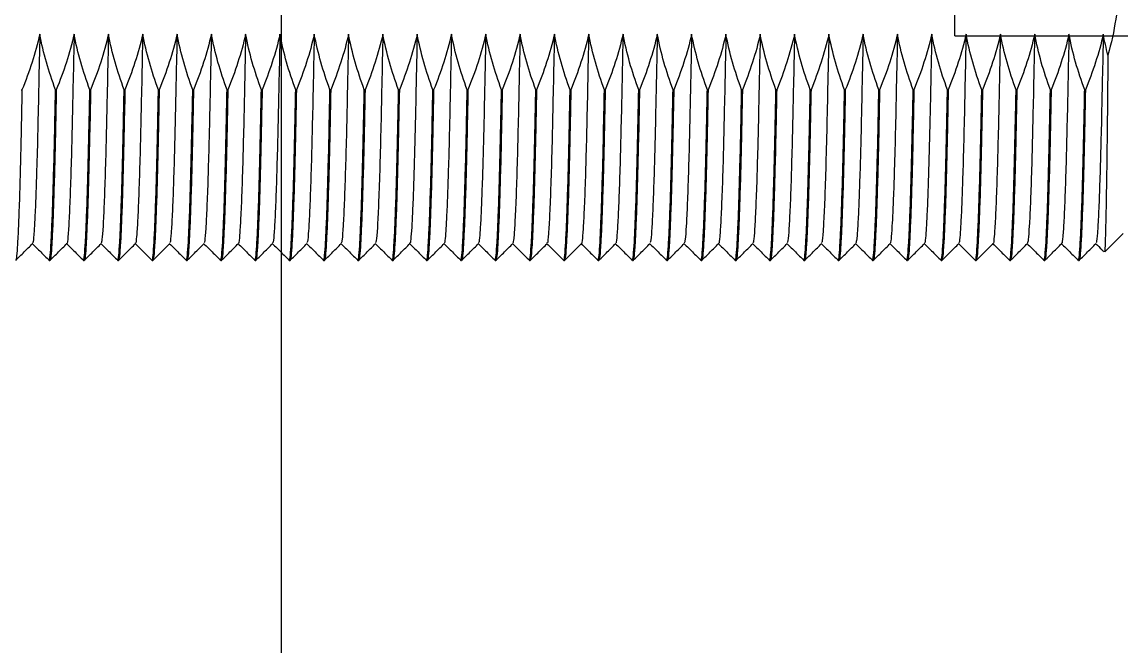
# Model space of a CAD drawing. Extents: x 500 to 100500, y -14500 to 21140.
# Drawn here: x 12387.15 to 12436.11, y -6834.71 to -6806.92 of the extents above; entities that cross this region are included whole.
import ezdxf

# ---------------------------------------------------------------- set-up
doc = ezdxf.new("R2010")
doc.units = 0
doc.linetypes.add('CENTER2', pattern=[28.575, 19.05, -3.175, 3.175, -3.175])
doc.layers.get('0').update_dxf_attribs({"linetype": 'CONTINUOUS'})
doc.layers.add('D', color=7, linetype='CONTINUOUS')
doc.layers.add('M06SMMF-001B', color=7, linetype='CONTINUOUS')

# ---------------------------------------------------------------- blocks, each defined once
blk = doc.blocks.new('Kr2-adsfa2-l065-A$C040E6A72')
for p, q in [((58.543, 7.604), (58.577, 7.604)), ((60.071, 7.604), (60.105, 7.604)), ((61.6, 7.604), (61.634, 7.604)), ((63.128, 7.604), (63.162, 7.604)), ((64.656, 7.604), (64.69, 7.604)), ((66.185, 7.604), (66.218, 7.604)), ((67.713, 7.604), (67.747, 7.604)), ((69.241, 7.604), (69.275, 7.604)), ((70.77, 7.604), (70.803, 7.604)), ((72.298, 7.604), (72.332, 7.604)), ((73.826, 7.604), (73.86, 7.604)), ((75.354, 7.604), (75.388, 7.604)), ((76.883, 7.604), (76.917, 7.604)), ((78.411, 7.604), (78.445, 7.604)), ((79.939, 7.604), (79.973, 7.604)), ((81.468, 7.604), (81.501, 7.604)), ((82.996, 7.604), (83.03, 7.604)), ((84.524, 7.604), (84.558, 7.604)), ((86.053, 7.604), (86.086, 7.604)), ((87.581, 7.604), (87.615, 7.604)), ((89.109, 7.604), (89.143, 7.604)), ((90.637, 7.604), (90.671, 7.604)), ((92.166, 7.604), (92.2, 7.604)), ((93.694, 7.604), (93.728, 7.604)), ((95.222, 7.604), (95.256, 7.604)), ((96.751, 7.604), (96.784, 7.604)), ((98.279, 7.604), (98.313, 7.604)), ((99.807, 7.604), (99.841, 7.604)), ((101.336, 7.604), (101.369, 7.604)), ((102.864, 7.604), (102.898, 7.604)), ((104.392, 7.604), (104.426, 7.604)), ((105.92, 7.604), (105.954, 7.604)), ((106.822, 0.389), (107.636, 1.203)), ((59.789, 0.003), (59.823, 0.003)), ((61.317, 0.003), (61.351, 0.003)), ((62.846, 0.003), (62.88, 0.003)), ((64.374, 0.003), (64.408, 0.003)), ((65.902, 0.003), (65.936, 0.003)), ((67.431, 0.003), (67.465, 0.003)), ((68.959, 0.003), (68.993, 0.003)), ((70.487, 0.003), (70.521, 0.003)), ((72.015, 0.003), (72.05, 0.003)), ((73.544, 0.003), (73.578, 0.003)), ((75.072, 0.003), (75.106, 0.003)), ((76.6, 0.003), (76.634, 0.003)), ((78.129, 0.003), (78.163, 0.003)), ((79.657, 0.003), (79.691, 0.003)), ((81.185, 0.003), (81.219, 0.003)), ((82.714, 0.003), (82.748, 0.003)), ((84.242, 0.003), (84.276, 0.003)), ((85.77, 0.003), (85.804, 0.003)), ((87.298, 0.003), (87.333, 0.003)), ((88.827, 0.003), (88.861, 0.003)), ((90.355, 0.003), (90.389, 0.003)), ((91.884, 0.003), (91.917, 0.003)), ((93.412, 0.003), (93.446, 0.003)), ((94.94, 0.003), (94.974, 0.003)), ((96.468, 0.003), (96.502, 0.003)), ((97.997, 0.003), (98.031, 0.003)), ((99.525, 0.003), (99.559, 0.003)), ((101.053, 0.003), (101.087, 0.003)), ((102.582, 0.003), (102.616, 0.003)), ((104.11, 0.003), (104.144, 0.003)), ((105.638, 0.003), (105.672, 0.003))]:
    blk.add_line(p, q)
for points, knots in [([(107.026, 15.603), (107.164, 15.073), (107.27, 14.539), (107.409, 13.461), (107.442, 12.916), (107.423, 11.274), (107.252, 10.202), (106.957, 9.148)], [0, 0, 0, 0, 0.25, 0.25, 0.5, 0.5, 1, 1, 1, 1]), ([(59.371, 10.078), (59.355, 9.315), (59.322, 7.811), (59.279, 5.76), (59.233, 4.065), (59.188, 2.734), (59.145, 1.755), (59.103, 1.105), (59.07, 0.78), (59.052, 0.787), (59.046, 0.789)], [0, 0, 0, 0, 0.149987, 0.295261, 0.444432, 0.569702, 0.695746, 0.820775, 0.94308, 1, 1, 1, 1]), ([(60.9, 10.078), (60.884, 9.377), (60.854, 7.997), (60.814, 6.098), (60.771, 4.394), (60.724, 2.942), (60.675, 1.774), (60.626, 1.04), (60.593, 0.715), (60.576, 0.77), (60.574, 0.776)], [0, 0, 0, 0, 0.137622, 0.270838, 0.406482, 0.545858, 0.686621, 0.836513, 0.982212, 1, 1, 1, 1]), ([(62.428, 10.078), (62.418, 9.6), (62.397, 8.654), (62.364, 7.103), (62.328, 5.457), (62.283, 3.828), (62.235, 2.472), (62.186, 1.481), (62.142, 0.878), (62.115, 0.804), (62.103, 0.771)], [0, 0, 0, 0, 0.093549, 0.185162, 0.319083, 0.457251, 0.598361, 0.739937, 0.879452, 1, 1, 1, 1]), ([(63.956, 10.078), (63.94, 9.334), (63.909, 7.908), (63.868, 5.971), (63.824, 4.272), (63.777, 2.832), (63.729, 1.716), (63.681, 1.031), (63.65, 0.729), (63.633, 0.773), (63.631, 0.78)], [0, 0, 0, 0, 0.146062, 0.280091, 0.417043, 0.557608, 0.699369, 0.839785, 0.976455, 1, 1, 1, 1]), ([(65.485, 10.078), (65.47, 9.404), (65.441, 8.078), (65.402, 6.245), (65.362, 4.59), (65.317, 3.158), (65.27, 1.987), (65.223, 1.186), (65.186, 0.782), (65.166, 0.795), (65.159, 0.799)], [0, 0, 0, 0, 0.13221, 0.260233, 0.390003, 0.523455, 0.658546, 0.79958, 0.937532, 1, 1, 1, 1]), ([(67.013, 10.078), (67, 9.492), (66.975, 8.336), (66.941, 6.724), (66.904, 5.133), (66.861, 3.626), (66.813, 2.313), (66.765, 1.378), (66.722, 0.845), (66.698, 0.804), (66.688, 0.787)], [0, 0, 0, 0, 0.114821, 0.226496, 0.337612, 0.476323, 0.617653, 0.759102, 0.898157, 1, 1, 1, 1]), ([(68.541, 10.078), (68.538, 9.941), (68.52, 9.096), (68.488, 7.606), (68.448, 5.727), (68.403, 4.06), (68.355, 2.661), (68.307, 1.594), (68.26, 0.972), (68.231, 0.707), (68.216, 0.757), (68.216, 0.759)], [0, 0, 0, 0, 0.026771, 0.164562, 0.298448, 0.436017, 0.576886, 0.718608, 0.858645, 0.994634, 1, 1, 1, 1]), ([(70.07, 10.078), (70.055, 9.389), (70.025, 8.032), (69.986, 6.162), (69.943, 4.479), (69.897, 3.022), (69.849, 1.862), (69.802, 1.108), (69.767, 0.756), (69.749, 0.787), (69.744, 0.794)], [0, 0, 0, 0, 0.13526, 0.266203, 0.399281, 0.536073, 0.677802, 0.81857, 0.95594, 1, 1, 1, 1]), ([(71.598, 10.078), (71.585, 9.505), (71.561, 8.375), (71.524, 6.67), (71.486, 4.991), (71.44, 3.43), (71.391, 2.162), (71.343, 1.283), (71.303, 0.814), (71.281, 0.802), (71.273, 0.797)], [0, 0, 0, 0, 0.112235, 0.221491, 0.356202, 0.495421, 0.63693, 0.778212, 0.916772, 1, 1, 1, 1]), ([(73.126, 10.078), (73.116, 9.606), (73.096, 8.671), (73.062, 7.129), (73.027, 5.486), (72.981, 3.853), (72.934, 2.492), (72.885, 1.495), (72.84, 0.882), (72.813, 0.804), (72.801, 0.768)], [0, 0, 0, 0, 0.092413, 0.182946, 0.316845, 0.454944, 0.596024, 0.737612, 0.877179, 1, 1, 1, 1]), ([(74.654, 10.078), (74.638, 9.309), (74.605, 7.793), (74.561, 5.727), (74.512, 3.914), (74.46, 2.437), (74.408, 1.403), (74.364, 0.837), (74.339, 0.81), (74.329, 0.799)], [0, 0, 0, 0, 0.151215, 0.2977, 0.448216, 0.602419, 0.753399, 0.901771, 1, 1, 1, 1]), ([(76.183, 10.078), (76.171, 9.545), (76.146, 8.397), (76.111, 6.745), (76.074, 5.15), (76.034, 3.729), (75.991, 2.532), (75.948, 1.607), (75.907, 1.021), (75.877, 0.752), (75.861, 0.777), (75.857, 0.783)], [0, 0, 0, 0, 0.104418, 0.224733, 0.344333, 0.46766, 0.593179, 0.719141, 0.843761, 0.965363, 1, 1, 1, 1]), ([(77.711, 10.078), (77.698, 9.496), (77.673, 8.347), (77.639, 6.745), (77.605, 5.227), (77.565, 3.828), (77.523, 2.612), (77.48, 1.665), (77.438, 1.053), (77.407, 0.763), (77.39, 0.782), (77.386, 0.787)], [0, 0, 0, 0, 0.114059, 0.225022, 0.335337, 0.458431, 0.583841, 0.709828, 0.834602, 0.956476, 1, 1, 1, 1]), ([(79.239, 10.078), (79.23, 9.637), (79.207, 8.578), (79.173, 6.995), (79.137, 5.376), (79.097, 3.928), (79.054, 2.693), (79.011, 1.725), (78.969, 1.087), (78.937, 0.774), (78.919, 0.786), (78.914, 0.789)], [0, 0, 0, 0, 0.086271, 0.207191, 0.326347, 0.449203, 0.574497, 0.700501, 0.825422, 0.947563, 1, 1, 1, 1]), ([(80.768, 10.078), (80.752, 9.354), (80.721, 7.927), (80.68, 5.97), (80.634, 4.228), (80.585, 2.738), (80.534, 1.614), (80.485, 0.904), (80.456, 0.81), (80.442, 0.766)], [0, 0, 0, 0, 0.14225, 0.279946, 0.42064, 0.565079, 0.716203, 0.865459, 1, 1, 1, 1]), ([(82.296, 10.078), (82.288, 9.73), (82.265, 8.638), (82.227, 6.897), (82.184, 4.973), (82.134, 3.319), (82.083, 2.003), (82.032, 1.151), (81.995, 0.754), (81.975, 0.791), (81.971, 0.799)], [0, 0, 0, 0, 0.068079, 0.213387, 0.357019, 0.505665, 0.656713, 0.807099, 0.953841, 1, 1, 1, 1]), ([(83.824, 10.078), (83.807, 9.304), (83.774, 7.78), (83.732, 5.767), (83.686, 4.047), (83.638, 2.651), (83.59, 1.587), (83.543, 0.968), (83.514, 0.706), (83.499, 0.756), (83.499, 0.758)], [0, 0, 0, 0, 0.152106, 0.299473, 0.437096, 0.578, 0.719736, 0.859767, 0.995731, 1, 1, 1, 1]), ([(85.353, 10.078), (85.337, 9.383), (85.308, 8.013), (85.268, 6.126), (85.225, 4.432), (85.179, 2.983), (85.131, 1.842), (85.084, 1.102), (85.05, 0.755), (85.031, 0.786), (85.027, 0.793)], [0, 0, 0, 0, 0.13655, 0.268733, 0.403213, 0.541418, 0.681063, 0.819719, 0.957052, 1, 1, 1, 1]), ([(86.881, 10.078), (86.867, 9.437), (86.839, 8.175), (86.802, 6.424), (86.764, 4.831), (86.721, 3.379), (86.674, 2.153), (86.626, 1.278), (86.586, 0.812), (86.564, 0.801), (86.556, 0.797)], [0, 0, 0, 0, 0.1256964, 0.2475408, 0.3702745, 0.4965897, 0.6381053, 0.7793724, 0.9178985, 1, 1, 1, 1]), ([(88.409, 10.078), (88.399, 9.603), (88.379, 8.662), (88.345, 7.116), (88.309, 5.472), (88.264, 3.841), (88.216, 2.482), (88.168, 1.488), (88.123, 0.88), (88.096, 0.804), (88.084, 0.769)], [0, 0, 0, 0, 0.092981, 0.184054, 0.317964, 0.456097, 0.597193, 0.738775, 0.878316, 1, 1, 1, 1]), ([(89.938, 10.078), (89.922, 9.366), (89.891, 7.964), (89.851, 6.036), (89.807, 4.314), (89.759, 2.854), (89.71, 1.726), (89.663, 1.035), (89.631, 0.731), (89.615, 0.774), (89.612, 0.781)], [0, 0, 0, 0, 0.139854, 0.275226, 0.413303, 0.555122, 0.698204, 0.838641, 0.97535, 1, 1, 1, 1]), ([(91.466, 10.078), (91.452, 9.428), (91.424, 8.146), (91.386, 6.372), (91.346, 4.712), (91.301, 3.227), (91.252, 2.008), (91.205, 1.191), (91.167, 0.784), (91.147, 0.796), (91.141, 0.799)], [0, 0, 0, 0, 0.127599, 0.25124, 0.376023, 0.515731, 0.657376, 0.798426, 0.936412, 1, 1, 1, 1]), ([(92.994, 10.078), (92.987, 9.742), (92.964, 8.706), (92.929, 7.06), (92.888, 5.236), (92.843, 3.638), (92.795, 2.323), (92.746, 1.384), (92.704, 0.847), (92.679, 0.804), (92.669, 0.786)], [0, 0, 0, 0, 0.065771, 0.202236, 0.336437, 0.475126, 0.616455, 0.757923, 0.897018, 1, 1, 1, 1]), ([(94.522, 10.078), (94.505, 9.255), (94.469, 7.632), (94.422, 5.439), (94.37, 3.607), (94.317, 2.187), (94.266, 1.256), (94.226, 0.789), (94.204, 0.802), (94.197, 0.806)], [0, 0, 0, 0, 0.161927, 0.319098, 0.481416, 0.632311, 0.783041, 0.930585, 1, 1, 1, 1]), ([(96.051, 10.078), (96.038, 9.485), (96.012, 8.316), (95.977, 6.652), (95.941, 5.094), (95.9, 3.681), (95.858, 2.49), (95.812, 1.53), (95.767, 0.89), (95.738, 0.811), (95.725, 0.775)], [0, 0, 0, 0, 0.11616, 0.229086, 0.348819, 0.47225, 0.597811, 0.723748, 0.872789, 1, 1, 1, 1]), ([(97.579, 10.078), (97.562, 9.285), (97.528, 7.721), (97.483, 5.599), (97.435, 3.883), (97.389, 2.572), (97.346, 1.636), (97.304, 1.037), (97.274, 0.758), (97.258, 0.78), (97.254, 0.785)], [0, 0, 0, 0, 0.155946, 0.307127, 0.462851, 0.588362, 0.714382, 0.839125, 0.960908, 1, 1, 1, 1]), ([(99.107, 10.078), (99.095, 9.531), (99.072, 8.45), (99.038, 6.86), (99.003, 5.319), (98.963, 3.878), (98.921, 2.652), (98.877, 1.695), (98.836, 1.07), (98.804, 0.769), (98.787, 0.784), (98.782, 0.788)], [0, 0, 0, 0, 0.107131, 0.211596, 0.330843, 0.453819, 0.579172, 0.705167, 0.830015, 0.952022, 1, 1, 1, 1]), ([(100.636, 10.078), (100.619, 9.315), (100.586, 7.811), (100.543, 5.76), (100.497, 4.065), (100.452, 2.734), (100.409, 1.755), (100.367, 1.105), (100.334, 0.78), (100.316, 0.787), (100.31, 0.789)], [0, 0, 0, 0, 0.149987, 0.295261, 0.444432, 0.569702, 0.695746, 0.820775, 0.94308, 1, 1, 1, 1]), ([(102.164, 10.078), (102.149, 9.377), (102.119, 7.997), (102.079, 6.098), (102.035, 4.394), (101.989, 2.942), (101.939, 1.774), (101.89, 1.04), (101.857, 0.715), (101.84, 0.77), (101.838, 0.776)], [0, 0, 0, 0, 0.137622, 0.270838, 0.406482, 0.545858, 0.686621, 0.836513, 0.982212, 1, 1, 1, 1]), ([(103.692, 10.078), (103.682, 9.6), (103.661, 8.654), (103.628, 7.103), (103.592, 5.457), (103.547, 3.828), (103.499, 2.472), (103.451, 1.481), (103.406, 0.878), (103.379, 0.804), (103.367, 0.771)], [0, 0, 0, 0, 0.093549, 0.185162, 0.319083, 0.457251, 0.598361, 0.739937, 0.879452, 1, 1, 1, 1]), ([(105.221, 10.078), (105.204, 9.334), (105.173, 7.908), (105.132, 5.971), (105.088, 4.272), (105.041, 2.832), (104.993, 1.716), (104.946, 1.031), (104.914, 0.729), (104.897, 0.773), (104.895, 0.78)], [0, 0, 0, 0, 0.146062, 0.280091, 0.417043, 0.557608, 0.699369, 0.839785, 0.976455, 1, 1, 1, 1]), ([(106.749, 10.078), (106.734, 9.404), (106.705, 8.078), (106.667, 6.245), (106.626, 4.59), (106.581, 3.158), (106.534, 1.987), (106.487, 1.186), (106.45, 0.782), (106.43, 0.795), (106.424, 0.799)], [0, 0, 0, 0, 0.13221, 0.260233, 0.390003, 0.523455, 0.658546, 0.79958, 0.937532, 1, 1, 1, 1]), ([(106.957, 9.148), (106.953, 8.782), (106.945, 8.048), (106.931, 6.737), (106.915, 5.247), (106.895, 3.72), (106.873, 2.426), (106.852, 1.42), (106.831, 0.736), (106.814, 0.39), (106.804, 0.405), (106.801, 0.409)], [0, 0, 0, 0, 0.0739945, 0.1486824, 0.2776827, 0.410416, 0.5395574, 0.6724319, 0.8017706, 0.9348602, 1, 1, 1, 1]), ([(58.577, 7.604), (58.563, 6.913), (58.537, 5.599), (58.496, 3.898), (58.454, 2.489), (58.41, 1.352), (58.368, 0.552), (58.33, 0.086), (58.308, 0.054), (58.299, 0.04)], [0, 0, 0, 0, 0.1601388, 0.3046605, 0.4533732, 0.5978985, 0.7466146, 0.8911471, 1, 1, 1, 1]), ([(59.789, 0.028), (59.791, 0.02), (59.806, -0.035), (59.834, 0.206), (59.876, 0.762), (59.919, 1.692), (59.962, 2.91), (60.004, 4.418), (60.039, 5.999), (60.062, 7.124), (60.071, 7.604)], [0, 0, 0, 0, 0.02438, 0.166747, 0.313242, 0.455609, 0.602104, 0.74448, 0.890986, 1, 1, 1, 1]), ([(60.105, 7.604), (60.091, 6.913), (60.065, 5.599), (60.024, 3.898), (59.982, 2.489), (59.939, 1.352), (59.896, 0.552), (59.858, 0.086), (59.836, 0.054), (59.827, 0.04)], [0, 0, 0, 0, 0.1601388, 0.3046605, 0.4533732, 0.5978985, 0.7466146, 0.8911471, 1, 1, 1, 1]), ([(61.317, 0.028), (61.32, 0.02), (61.334, -0.035), (61.362, 0.206), (61.404, 0.762), (61.447, 1.692), (61.49, 2.91), (61.532, 4.418), (61.567, 5.999), (61.59, 7.124), (61.6, 7.604)], [0, 0, 0, 0, 0.02438, 0.166747, 0.313242, 0.455609, 0.602104, 0.74448, 0.890986, 1, 1, 1, 1]), ([(61.634, 7.604), (61.62, 6.913), (61.593, 5.599), (61.552, 3.898), (61.51, 2.489), (61.467, 1.352), (61.425, 0.552), (61.387, 0.086), (61.365, 0.054), (61.355, 0.04)], [0, 0, 0, 0, 0.1601388, 0.3046605, 0.4533732, 0.5978985, 0.7466146, 0.8911471, 1, 1, 1, 1]), ([(62.846, 0.028), (62.848, 0.02), (62.863, -0.035), (62.891, 0.206), (62.933, 0.762), (62.976, 1.692), (63.018, 2.91), (63.061, 4.418), (63.096, 5.999), (63.118, 7.124), (63.128, 7.604)], [0, 0, 0, 0, 0.0243804, 0.1667468, 0.3132418, 0.4556089, 0.602104, 0.7444802, 0.8909859, 1, 1, 1, 1]), ([(63.162, 7.604), (63.148, 6.913), (63.122, 5.599), (63.081, 3.898), (63.039, 2.489), (62.995, 1.352), (62.953, 0.552), (62.915, 0.086), (62.893, 0.054), (62.884, 0.04)], [0, 0, 0, 0, 0.1601388, 0.3046605, 0.4533732, 0.5978985, 0.7466146, 0.8911471, 1, 1, 1, 1]), ([(64.374, 0.028), (64.376, 0.02), (64.391, -0.035), (64.419, 0.206), (64.461, 0.762), (64.504, 1.692), (64.547, 2.91), (64.589, 4.418), (64.624, 5.999), (64.647, 7.124), (64.656, 7.604)], [0, 0, 0, 0, 0.02438, 0.166747, 0.313242, 0.455609, 0.602104, 0.74448, 0.890986, 1, 1, 1, 1]), ([(64.69, 7.604), (64.676, 6.913), (64.65, 5.599), (64.609, 3.898), (64.567, 2.489), (64.524, 1.352), (64.481, 0.552), (64.443, 0.086), (64.421, 0.054), (64.412, 0.04)], [0, 0, 0, 0, 0.160139, 0.30466, 0.453373, 0.597899, 0.746615, 0.891147, 1, 1, 1, 1]), ([(65.902, 0.028), (65.904, 0.02), (65.919, -0.035), (65.947, 0.206), (65.989, 0.762), (66.032, 1.692), (66.075, 2.91), (66.117, 4.418), (66.152, 5.999), (66.175, 7.124), (66.185, 7.604)], [0, 0, 0, 0, 0.0243804, 0.1667468, 0.3132418, 0.4556089, 0.602104, 0.7444802, 0.8909859, 1, 1, 1, 1]), ([(66.218, 7.604), (66.205, 6.913), (66.178, 5.599), (66.137, 3.898), (66.095, 2.489), (66.052, 1.352), (66.009, 0.552), (65.972, 0.086), (65.95, 0.054), (65.94, 0.04)], [0, 0, 0, 0, 0.160139, 0.30466, 0.453373, 0.597899, 0.746615, 0.891147, 1, 1, 1, 1]), ([(67.431, 0.028), (67.433, 0.02), (67.447, -0.035), (67.476, 0.206), (67.518, 0.762), (67.561, 1.692), (67.603, 2.91), (67.645, 4.418), (67.681, 5.999), (67.703, 7.124), (67.713, 7.604)], [0, 0, 0, 0, 0.0243804, 0.1667468, 0.3132418, 0.4556089, 0.602104, 0.7444802, 0.8909859, 1, 1, 1, 1]), ([(67.747, 7.604), (67.733, 6.913), (67.707, 5.599), (67.666, 3.898), (67.624, 2.489), (67.58, 1.352), (67.538, 0.552), (67.5, 0.086), (67.478, 0.054), (67.469, 0.04)], [0, 0, 0, 0, 0.160139, 0.30466, 0.453373, 0.597899, 0.746615, 0.891147, 1, 1, 1, 1]), ([(68.959, 0.028), (68.961, 0.02), (68.976, -0.035), (69.004, 0.206), (69.046, 0.762), (69.089, 1.692), (69.132, 2.91), (69.174, 4.418), (69.209, 5.999), (69.232, 7.124), (69.241, 7.604)], [0, 0, 0, 0, 0.02438, 0.166747, 0.313242, 0.455609, 0.602104, 0.74448, 0.890986, 1, 1, 1, 1]), ([(69.275, 7.604), (69.261, 6.913), (69.235, 5.599), (69.194, 3.898), (69.152, 2.489), (69.109, 1.352), (69.066, 0.552), (69.028, 0.086), (69.006, 0.054), (68.997, 0.04)], [0, 0, 0, 0, 0.1601388, 0.3046605, 0.4533732, 0.5978985, 0.7466146, 0.8911471, 1, 1, 1, 1]), ([(70.487, 0.028), (70.489, 0.02), (70.504, -0.035), (70.532, 0.206), (70.574, 0.762), (70.617, 1.692), (70.66, 2.91), (70.702, 4.418), (70.737, 5.999), (70.76, 7.124), (70.77, 7.604)], [0, 0, 0, 0, 0.02438, 0.166747, 0.313242, 0.455609, 0.602104, 0.74448, 0.890986, 1, 1, 1, 1]), ([(70.803, 7.604), (70.79, 6.913), (70.763, 5.599), (70.722, 3.898), (70.68, 2.489), (70.637, 1.352), (70.594, 0.552), (70.556, 0.086), (70.535, 0.054), (70.525, 0.04)], [0, 0, 0, 0, 0.1601388, 0.3046605, 0.4533732, 0.5978985, 0.7466146, 0.8911471, 1, 1, 1, 1]), ([(72.015, 0.028), (72.018, 0.02), (72.032, -0.035), (72.061, 0.206), (72.102, 0.762), (72.146, 1.692), (72.188, 2.91), (72.23, 4.418), (72.266, 5.999), (72.288, 7.124), (72.298, 7.604)], [0, 0, 0, 0, 0.0243804, 0.1667468, 0.3132418, 0.4556089, 0.602104, 0.7444802, 0.8909859, 1, 1, 1, 1]), ([(72.332, 7.604), (72.318, 6.913), (72.292, 5.599), (72.251, 3.898), (72.208, 2.489), (72.165, 1.352), (72.123, 0.552), (72.085, 0.086), (72.063, 0.054), (72.054, 0.04)], [0, 0, 0, 0, 0.160139, 0.30466, 0.453373, 0.597899, 0.746615, 0.891147, 1, 1, 1, 1]), ([(73.544, 0.028), (73.546, 0.02), (73.561, -0.035), (73.589, 0.206), (73.631, 0.762), (73.674, 1.692), (73.717, 2.91), (73.759, 4.418), (73.794, 5.999), (73.817, 7.124), (73.826, 7.604)], [0, 0, 0, 0, 0.02438, 0.166747, 0.313242, 0.455609, 0.602104, 0.74448, 0.890986, 1, 1, 1, 1]), ([(73.86, 7.604), (73.846, 6.913), (73.82, 5.599), (73.779, 3.898), (73.737, 2.489), (73.694, 1.352), (73.651, 0.552), (73.613, 0.086), (73.591, 0.054), (73.582, 0.04)], [0, 0, 0, 0, 0.160139, 0.30466, 0.453373, 0.597899, 0.746615, 0.891147, 1, 1, 1, 1]), ([(75.072, 0.028), (75.074, 0.02), (75.089, -0.035), (75.117, 0.206), (75.159, 0.762), (75.202, 1.692), (75.245, 2.91), (75.287, 4.418), (75.322, 5.999), (75.345, 7.124), (75.354, 7.604)], [0, 0, 0, 0, 0.02438, 0.166747, 0.313242, 0.455609, 0.602104, 0.74448, 0.890986, 1, 1, 1, 1]), ([(75.388, 7.604), (75.374, 6.913), (75.348, 5.599), (75.307, 3.898), (75.265, 2.489), (75.222, 1.352), (75.179, 0.552), (75.141, 0.086), (75.12, 0.054), (75.11, 0.04)], [0, 0, 0, 0, 0.1601388, 0.3046605, 0.4533732, 0.5978985, 0.7466146, 0.8911471, 1, 1, 1, 1]), ([(76.6, 0.028), (76.603, 0.02), (76.617, -0.035), (76.646, 0.206), (76.687, 0.762), (76.73, 1.692), (76.773, 2.91), (76.815, 4.418), (76.851, 5.999), (76.873, 7.124), (76.883, 7.604)], [0, 0, 0, 0, 0.0243804, 0.1667468, 0.3132418, 0.4556089, 0.602104, 0.7444802, 0.8909859, 1, 1, 1, 1]), ([(76.917, 7.604), (76.903, 6.913), (76.876, 5.599), (76.835, 3.898), (76.793, 2.489), (76.75, 1.352), (76.708, 0.552), (76.67, 0.086), (76.648, 0.054), (76.638, 0.04)], [0, 0, 0, 0, 0.160139, 0.30466, 0.453373, 0.597899, 0.746615, 0.891147, 1, 1, 1, 1]), ([(78.129, 0.028), (78.131, 0.02), (78.146, -0.035), (78.174, 0.206), (78.216, 0.762), (78.259, 1.692), (78.301, 2.91), (78.344, 4.418), (78.379, 5.999), (78.401, 7.124), (78.411, 7.604)], [0, 0, 0, 0, 0.0243804, 0.1667468, 0.3132418, 0.4556089, 0.602104, 0.7444802, 0.8909859, 1, 1, 1, 1]), ([(78.445, 7.604), (78.438, 7.256), (78.424, 6.557), (78.398, 5.307), (78.364, 3.896), (78.322, 2.489), (78.278, 1.352), (78.236, 0.552), (78.198, 0.086), (78.176, 0.054), (78.167, 0.04)], [0, 0, 0, 0, 0.0798, 0.160282, 0.304779, 0.453466, 0.597967, 0.746658, 0.891166, 1, 1, 1, 1]), ([(79.657, 0.028), (79.659, 0.02), (79.674, -0.035), (79.702, 0.206), (79.744, 0.762), (79.787, 1.692), (79.83, 2.911), (79.872, 4.416), (79.903, 5.787), (79.925, 6.877), (79.934, 7.361), (79.939, 7.604)], [0, 0, 0, 0, 0.024379, 0.166738, 0.313225, 0.455584, 0.602071, 0.744439, 0.890937, 0.945358, 1, 1, 1, 1]), ([(79.973, 7.604), (79.966, 7.256), (79.952, 6.557), (79.926, 5.307), (79.892, 3.896), (79.85, 2.489), (79.807, 1.352), (79.764, 0.552), (79.726, 0.086), (79.704, 0.054), (79.695, 0.04)], [0, 0, 0, 0, 0.0798, 0.160282, 0.304779, 0.453466, 0.597967, 0.746658, 0.891166, 1, 1, 1, 1]), ([(81.185, 0.028), (81.187, 0.02), (81.202, -0.035), (81.23, 0.206), (81.272, 0.762), (81.315, 1.692), (81.358, 2.911), (81.4, 4.416), (81.431, 5.787), (81.453, 6.877), (81.463, 7.361), (81.468, 7.604)], [0, 0, 0, 0, 0.024379, 0.166738, 0.313225, 0.455584, 0.602071, 0.744439, 0.890937, 0.945358, 1, 1, 1, 1]), ([(81.501, 7.604), (81.494, 7.256), (81.48, 6.557), (81.455, 5.307), (81.42, 3.896), (81.378, 2.489), (81.335, 1.352), (81.293, 0.552), (81.255, 0.086), (81.233, 0.054), (81.223, 0.04)], [0, 0, 0, 0, 0.0798, 0.160282, 0.304779, 0.453466, 0.597967, 0.746658, 0.891166, 1, 1, 1, 1]), ([(82.714, 0.028), (82.716, 0.02), (82.731, -0.035), (82.759, 0.206), (82.801, 0.762), (82.844, 1.692), (82.886, 2.911), (82.928, 4.416), (82.959, 5.787), (82.981, 6.877), (82.991, 7.361), (82.996, 7.604)], [0, 0, 0, 0, 0.024379, 0.166738, 0.313225, 0.455584, 0.602071, 0.744439, 0.890937, 0.945358, 1, 1, 1, 1]), ([(83.03, 7.604), (83.023, 7.256), (83.008, 6.557), (82.983, 5.307), (82.949, 3.896), (82.907, 2.489), (82.863, 1.352), (82.821, 0.552), (82.783, 0.086), (82.761, 0.054), (82.752, 0.04)], [0, 0, 0, 0, 0.0798, 0.160282, 0.304779, 0.453466, 0.597967, 0.746658, 0.891166, 1, 1, 1, 1]), ([(84.242, 0.028), (84.244, 0.02), (84.259, -0.035), (84.287, 0.206), (84.329, 0.762), (84.372, 1.692), (84.415, 2.911), (84.457, 4.416), (84.487, 5.787), (84.509, 6.877), (84.519, 7.361), (84.524, 7.604)], [0, 0, 0, 0, 0.024379, 0.166738, 0.313225, 0.455584, 0.602071, 0.744439, 0.890937, 0.945358, 1, 1, 1, 1]), ([(84.558, 7.604), (84.551, 7.256), (84.537, 6.557), (84.511, 5.307), (84.477, 3.896), (84.435, 2.489), (84.392, 1.352), (84.349, 0.552), (84.311, 0.086), (84.289, 0.054), (84.28, 0.04)], [0, 0, 0, 0, 0.0798, 0.160282, 0.304779, 0.453466, 0.597967, 0.746658, 0.891166, 1, 1, 1, 1]), ([(85.77, 0.028), (85.772, 0.02), (85.787, -0.035), (85.815, 0.206), (85.857, 0.762), (85.9, 1.692), (85.943, 2.911), (85.985, 4.416), (86.016, 5.787), (86.038, 6.877), (86.048, 7.361), (86.053, 7.604)], [0, 0, 0, 0, 0.024379, 0.166738, 0.313225, 0.455584, 0.602071, 0.744439, 0.890937, 0.945358, 1, 1, 1, 1]), ([(86.086, 7.604), (86.073, 6.913), (86.046, 5.599), (86.005, 3.898), (85.963, 2.489), (85.92, 1.352), (85.877, 0.552), (85.839, 0.086), (85.818, 0.054), (85.808, 0.04)], [0, 0, 0, 0, 0.1601388, 0.3046605, 0.4533732, 0.5978985, 0.7466146, 0.8911471, 1, 1, 1, 1]), ([(87.298, 0.028), (87.301, 0.02), (87.315, -0.035), (87.344, 0.206), (87.385, 0.762), (87.429, 1.692), (87.471, 2.91), (87.513, 4.418), (87.549, 5.999), (87.571, 7.124), (87.581, 7.604)], [0, 0, 0, 0, 0.02438, 0.166747, 0.313242, 0.455609, 0.602104, 0.74448, 0.890986, 1, 1, 1, 1]), ([(87.615, 7.604), (87.608, 7.256), (87.593, 6.557), (87.568, 5.307), (87.533, 3.896), (87.492, 2.489), (87.448, 1.352), (87.406, 0.552), (87.368, 0.086), (87.346, 0.054), (87.337, 0.04)], [0, 0, 0, 0, 0.0798, 0.160282, 0.304779, 0.453466, 0.597967, 0.746658, 0.891166, 1, 1, 1, 1]), ([(88.827, 0.028), (88.829, 0.02), (88.844, -0.035), (88.872, 0.206), (88.914, 0.762), (88.957, 1.692), (89, 2.911), (89.042, 4.416), (89.072, 5.787), (89.094, 6.877), (89.104, 7.361), (89.109, 7.604)], [0, 0, 0, 0, 0.024379, 0.166738, 0.313225, 0.455584, 0.602071, 0.744439, 0.890937, 0.945358, 1, 1, 1, 1]), ([(89.143, 7.604), (89.129, 6.913), (89.103, 5.599), (89.062, 3.898), (89.02, 2.489), (88.977, 1.352), (88.934, 0.552), (88.896, 0.086), (88.874, 0.054), (88.865, 0.04)], [0, 0, 0, 0, 0.160139, 0.30466, 0.453373, 0.597899, 0.746615, 0.891147, 1, 1, 1, 1]), ([(90.355, 0.028), (90.357, 0.02), (90.372, -0.035), (90.4, 0.206), (90.442, 0.762), (90.485, 1.692), (90.528, 2.911), (90.57, 4.416), (90.601, 5.787), (90.623, 6.877), (90.633, 7.361), (90.637, 7.604)], [0, 0, 0, 0, 0.024379, 0.166738, 0.313225, 0.455584, 0.602071, 0.744439, 0.890937, 0.945358, 1, 1, 1, 1]), ([(90.671, 7.604), (90.664, 7.256), (90.65, 6.557), (90.624, 5.307), (90.59, 3.896), (90.548, 2.489), (90.505, 1.352), (90.462, 0.552), (90.424, 0.086), (90.403, 0.054), (90.393, 0.04)], [0, 0, 0, 0, 0.0798, 0.160282, 0.304779, 0.453466, 0.597967, 0.746658, 0.891166, 1, 1, 1, 1]), ([(91.884, 0.013), (91.886, 0.01), (91.894, -0.001), (91.915, 0.099), (91.943, 0.364), (91.971, 0.812), (91.992, 1.229), (92.013, 1.723), (92.035, 2.3), (92.056, 2.95), (92.077, 3.663), (92.098, 4.435), (92.118, 5.276), (92.14, 6.318), (92.156, 7.123), (92.166, 7.604)], [0, 0, 0, 0, 0.024415, 0.095364, 0.239673, 0.313205, 0.384154, 0.455596, 0.528591, 0.602123, 0.673077, 0.744524, 0.817524, 0.891062, 1, 1, 1, 1]), ([(92.2, 7.604), (92.196, 7.429), (92.185, 6.903), (92.172, 6.228), (92.155, 5.448), (92.132, 4.444), (92.104, 3.414), (92.076, 2.52), (92.055, 1.922), (92.033, 1.399), (92.012, 0.949), (91.991, 0.584), (91.97, 0.305), (91.95, 0.117), (91.933, 0.018), (91.924, 0.017), (91.921, 0.016)], [0, 0, 0, 0, 0.039841, 0.119926, 0.160193, 0.232204, 0.378674, 0.453307, 0.52532, 0.597834, 0.671924, 0.746558, 0.818575, 0.891092, 0.965186, 1, 1, 1, 1]), ([(93.412, 0.013), (93.414, 0.01), (93.422, -0.001), (93.444, 0.099), (93.471, 0.364), (93.499, 0.812), (93.52, 1.229), (93.542, 1.723), (93.563, 2.3), (93.585, 2.95), (93.605, 3.663), (93.626, 4.435), (93.646, 5.276), (93.668, 6.318), (93.684, 7.123), (93.694, 7.604)], [0, 0, 0, 0, 0.024415, 0.095364, 0.239673, 0.313205, 0.384154, 0.455596, 0.528591, 0.602123, 0.673077, 0.744524, 0.817524, 0.891062, 1, 1, 1, 1]), ([(93.728, 7.604), (93.724, 7.429), (93.714, 6.903), (93.7, 6.228), (93.683, 5.448), (93.66, 4.444), (93.633, 3.414), (93.604, 2.52), (93.583, 1.922), (93.562, 1.399), (93.54, 0.949), (93.519, 0.584), (93.498, 0.305), (93.478, 0.117), (93.462, 0.018), (93.452, 0.017), (93.45, 0.016)], [0, 0, 0, 0, 0.039841, 0.119926, 0.160193, 0.232204, 0.378674, 0.453307, 0.52532, 0.597834, 0.671924, 0.746558, 0.818575, 0.891092, 0.965186, 1, 1, 1, 1]), ([(94.94, 0.028), (94.942, 0.02), (94.957, -0.035), (94.985, 0.206), (95.027, 0.762), (95.07, 1.692), (95.113, 2.911), (95.155, 4.416), (95.186, 5.787), (95.208, 6.877), (95.217, 7.361), (95.222, 7.604)], [0, 0, 0, 0, 0.024379, 0.166738, 0.313225, 0.455584, 0.602071, 0.744439, 0.890937, 0.945358, 1, 1, 1, 1]), ([(95.256, 7.604), (95.249, 7.256), (95.235, 6.557), (95.209, 5.307), (95.175, 3.896), (95.133, 2.489), (95.09, 1.352), (95.047, 0.552), (95.009, 0.086), (94.987, 0.054), (94.978, 0.04)], [0, 0, 0, 0, 0.0798, 0.160282, 0.304779, 0.453466, 0.597967, 0.746658, 0.891166, 1, 1, 1, 1]), ([(96.468, 0.028), (96.47, 0.02), (96.485, -0.035), (96.513, 0.206), (96.555, 0.762), (96.598, 1.692), (96.641, 2.911), (96.683, 4.416), (96.714, 5.787), (96.736, 6.877), (96.746, 7.361), (96.751, 7.604)], [0, 0, 0, 0, 0.024379, 0.166738, 0.313225, 0.455584, 0.602071, 0.744439, 0.890937, 0.945358, 1, 1, 1, 1]), ([(96.784, 7.604), (96.777, 7.256), (96.763, 6.557), (96.738, 5.307), (96.703, 3.896), (96.661, 2.489), (96.618, 1.352), (96.576, 0.552), (96.538, 0.086), (96.516, 0.054), (96.506, 0.04)], [0, 0, 0, 0, 0.0798, 0.160282, 0.304779, 0.453466, 0.597967, 0.746658, 0.891166, 1, 1, 1, 1]), ([(97.997, 0.028), (97.999, 0.02), (98.014, -0.035), (98.042, 0.206), (98.084, 0.762), (98.127, 1.692), (98.169, 2.91), (98.211, 4.418), (98.247, 5.999), (98.269, 7.124), (98.279, 7.604)], [0, 0, 0, 0, 0.0243804, 0.1667468, 0.3132418, 0.4556089, 0.602104, 0.7444802, 0.8909859, 1, 1, 1, 1]), ([(98.313, 7.604), (98.306, 7.256), (98.291, 6.557), (98.266, 5.307), (98.232, 3.896), (98.19, 2.489), (98.146, 1.352), (98.104, 0.552), (98.066, 0.086), (98.044, 0.054), (98.035, 0.04)], [0, 0, 0, 0, 0.0798001, 0.1602816, 0.3047788, 0.4534662, 0.5979669, 0.7466577, 0.8911657, 1, 1, 1, 1]), ([(99.525, 0.028), (99.527, 0.02), (99.542, -0.035), (99.57, 0.206), (99.612, 0.762), (99.655, 1.692), (99.698, 2.911), (99.74, 4.416), (99.77, 5.787), (99.792, 6.877), (99.802, 7.361), (99.807, 7.604)], [0, 0, 0, 0, 0.024379, 0.166738, 0.313225, 0.455584, 0.602071, 0.744439, 0.890937, 0.945358, 1, 1, 1, 1]), ([(99.841, 7.604), (99.834, 7.256), (99.82, 6.557), (99.794, 5.307), (99.76, 3.896), (99.718, 2.489), (99.675, 1.352), (99.632, 0.552), (99.594, 0.086), (99.572, 0.054), (99.563, 0.04)], [0, 0, 0, 0, 0.0798, 0.160282, 0.304779, 0.453466, 0.597967, 0.746658, 0.891166, 1, 1, 1, 1]), ([(101.053, 0.028), (101.055, 0.02), (101.07, -0.035), (101.098, 0.206), (101.14, 0.762), (101.183, 1.692), (101.226, 2.911), (101.268, 4.416), (101.299, 5.787), (101.321, 6.877), (101.331, 7.361), (101.336, 7.604)], [0, 0, 0, 0, 0.024379, 0.166738, 0.313225, 0.455584, 0.602071, 0.744439, 0.890937, 0.945358, 1, 1, 1, 1]), ([(101.369, 7.604), (101.362, 7.256), (101.348, 6.557), (101.322, 5.307), (101.288, 3.896), (101.246, 2.489), (101.203, 1.352), (101.16, 0.552), (101.122, 0.086), (101.101, 0.054), (101.091, 0.04)], [0, 0, 0, 0, 0.0798001, 0.1602816, 0.3047788, 0.4534662, 0.5979669, 0.7466577, 0.8911657, 1, 1, 1, 1]), ([(102.582, 0.028), (102.584, 0.02), (102.598, -0.035), (102.627, 0.206), (102.668, 0.762), (102.712, 1.692), (102.754, 2.911), (102.796, 4.416), (102.827, 5.787), (102.849, 6.877), (102.859, 7.361), (102.864, 7.604)], [0, 0, 0, 0, 0.024379, 0.166738, 0.313225, 0.455584, 0.602071, 0.744439, 0.890937, 0.945358, 1, 1, 1, 1]), ([(102.898, 7.604), (102.891, 7.256), (102.876, 6.557), (102.851, 5.307), (102.816, 3.896), (102.775, 2.489), (102.731, 1.352), (102.689, 0.552), (102.651, 0.086), (102.629, 0.054), (102.62, 0.04)], [0, 0, 0, 0, 0.0798, 0.160282, 0.304779, 0.453466, 0.597967, 0.746658, 0.891166, 1, 1, 1, 1]), ([(104.11, 0.028), (104.112, 0.02), (104.127, -0.035), (104.155, 0.206), (104.197, 0.762), (104.24, 1.692), (104.283, 2.911), (104.325, 4.416), (104.355, 5.787), (104.377, 6.877), (104.387, 7.361), (104.392, 7.604)], [0, 0, 0, 0, 0.024379, 0.166738, 0.313225, 0.455584, 0.602071, 0.744439, 0.890937, 0.945358, 1, 1, 1, 1]), ([(104.426, 7.604), (104.419, 7.256), (104.405, 6.557), (104.379, 5.307), (104.345, 3.896), (104.303, 2.489), (104.26, 1.352), (104.217, 0.552), (104.179, 0.086), (104.157, 0.054), (104.148, 0.04)], [0, 0, 0, 0, 0.0798, 0.160282, 0.304779, 0.453466, 0.597967, 0.746658, 0.891166, 1, 1, 1, 1]), ([(105.638, 0.028), (105.64, 0.02), (105.655, -0.035), (105.683, 0.206), (105.725, 0.762), (105.768, 1.692), (105.811, 2.911), (105.853, 4.416), (105.884, 5.787), (105.906, 6.877), (105.916, 7.361), (105.92, 7.604)], [0, 0, 0, 0, 0.024379, 0.166738, 0.313225, 0.455584, 0.602071, 0.744439, 0.890937, 0.945358, 1, 1, 1, 1]), ([(105.954, 7.604), (105.94, 6.913), (105.914, 5.599), (105.873, 3.898), (105.831, 2.489), (105.788, 1.352), (105.745, 0.552), (105.707, 0.086), (105.686, 0.054), (105.676, 0.04)], [0, 0, 0, 0, 0.160139, 0.30466, 0.453373, 0.597899, 0.746615, 0.891147, 1, 1, 1, 1]), ([(58.299, 0.005), (58.423, 0.129), (58.672, 0.378), (58.921, 0.627), (59.046, 0.752)], [0, 0, 0, 0, 0.500001, 1, 1, 1, 1]), ([(59.042, 0.748), (59.165, 0.625), (59.413, 0.377), (59.661, 0.129), (59.785, 0.005)], [0, 0, 0, 0, 0.497255, 1, 1, 1, 1]), ([(59.827, 0.005), (59.951, 0.129), (60.201, 0.378), (60.45, 0.627), (60.574, 0.752)], [0, 0, 0, 0, 0.500001, 1, 1, 1, 1]), ([(60.57, 0.748), (60.693, 0.625), (60.941, 0.377), (61.189, 0.129), (61.314, 0.005)], [0, 0, 0, 0, 0.497255, 1, 1, 1, 1]), ([(61.355, 0.005), (61.48, 0.129), (61.729, 0.378), (61.978, 0.627), (62.103, 0.752)], [0, 0, 0, 0, 0.500001, 1, 1, 1, 1]), ([(62.099, 0.748), (62.222, 0.625), (62.47, 0.377), (62.717, 0.129), (62.842, 0.005)], [0, 0, 0, 0, 0.497255, 1, 1, 1, 1]), ([(62.883, 0.005), (63.008, 0.129), (63.257, 0.378), (63.506, 0.627), (63.631, 0.752)], [0, 0, 0, 0, 0.500001, 1, 1, 1, 1]), ([(63.627, 0.748), (63.75, 0.625), (63.998, 0.377), (64.246, 0.129), (64.37, 0.005)], [0, 0, 0, 0, 0.497255, 1, 1, 1, 1]), ([(64.412, 0.005), (64.536, 0.129), (64.785, 0.378), (65.035, 0.627), (65.159, 0.752)], [0, 0, 0, 0, 0.500001, 1, 1, 1, 1]), ([(65.155, 0.748), (65.278, 0.625), (65.526, 0.377), (65.774, 0.129), (65.899, 0.005)], [0, 0, 0, 0, 0.497255, 1, 1, 1, 1]), ([(65.94, 0.005), (66.065, 0.129), (66.314, 0.378), (66.563, 0.627), (66.688, 0.752)], [0, 0, 0, 0, 0.500001, 1, 1, 1, 1]), ([(66.683, 0.748), (66.807, 0.625), (67.054, 0.377), (67.302, 0.129), (67.427, 0.005)], [0, 0, 0, 0, 0.497255, 1, 1, 1, 1]), ([(67.468, 0.005), (67.593, 0.129), (67.842, 0.378), (68.091, 0.627), (68.216, 0.752)], [0, 0, 0, 0, 0.500001, 1, 1, 1, 1]), ([(68.212, 0.748), (68.335, 0.625), (68.583, 0.377), (68.831, 0.129), (68.955, 0.005)], [0, 0, 0, 0, 0.497255, 1, 1, 1, 1]), ([(68.997, 0.005), (69.121, 0.129), (69.37, 0.378), (69.62, 0.627), (69.744, 0.752)], [0, 0, 0, 0, 0.500001, 1, 1, 1, 1]), ([(69.74, 0.748), (69.863, 0.625), (70.111, 0.377), (70.359, 0.129), (70.483, 0.005)], [0, 0, 0, 0, 0.497255, 1, 1, 1, 1]), ([(70.525, 0.005), (70.65, 0.129), (70.899, 0.378), (71.148, 0.627), (71.272, 0.752)], [0, 0, 0, 0, 0.500001, 1, 1, 1, 1]), ([(71.268, 0.748), (71.392, 0.625), (71.639, 0.377), (71.887, 0.129), (72.012, 0.005)], [0, 0, 0, 0, 0.497255, 1, 1, 1, 1]), ([(72.053, 0.005), (72.178, 0.129), (72.427, 0.378), (72.676, 0.627), (72.801, 0.752)], [0, 0, 0, 0, 0.500001, 1, 1, 1, 1]), ([(72.797, 0.748), (72.92, 0.625), (73.168, 0.377), (73.415, 0.129), (73.54, 0.005)], [0, 0, 0, 0, 0.4972554, 1, 1, 1, 1]), ([(73.582, 0.005), (73.706, 0.129), (73.955, 0.378), (74.204, 0.627), (74.329, 0.752)], [0, 0, 0, 0, 0.500001, 1, 1, 1, 1]), ([(74.325, 0.748), (74.448, 0.625), (74.696, 0.377), (74.944, 0.129), (75.068, 0.005)], [0, 0, 0, 0, 0.497255, 1, 1, 1, 1]), ([(75.11, 0.005), (75.234, 0.129), (75.484, 0.378), (75.733, 0.627), (75.857, 0.752)], [0, 0, 0, 0, 0.500001, 1, 1, 1, 1]), ([(75.853, 0.748), (75.976, 0.625), (76.224, 0.377), (76.472, 0.129), (76.597, 0.005)], [0, 0, 0, 0, 0.497255, 1, 1, 1, 1]), ([(76.638, 0.005), (76.763, 0.129), (77.012, 0.378), (77.261, 0.627), (77.386, 0.752)], [0, 0, 0, 0, 0.500001, 1, 1, 1, 1]), ([(77.382, 0.748), (77.505, 0.625), (77.753, 0.377), (78, 0.129), (78.125, 0.005)], [0, 0, 0, 0, 0.497255, 1, 1, 1, 1]), ([(78.166, 0.005), (78.291, 0.129), (78.54, 0.378), (78.789, 0.627), (78.914, 0.752)], [0, 0, 0, 0, 0.500001, 1, 1, 1, 1]), ([(78.91, 0.748), (79.033, 0.625), (79.281, 0.377), (79.529, 0.129), (79.653, 0.005)], [0, 0, 0, 0, 0.497255, 1, 1, 1, 1]), ([(79.695, 0.005), (79.819, 0.129), (80.068, 0.378), (80.318, 0.627), (80.442, 0.752)], [0, 0, 0, 0, 0.500001, 1, 1, 1, 1]), ([(80.438, 0.748), (80.561, 0.625), (80.809, 0.377), (81.057, 0.129), (81.182, 0.005)], [0, 0, 0, 0, 0.497255, 1, 1, 1, 1]), ([(81.223, 0.005), (81.348, 0.129), (81.597, 0.378), (81.846, 0.627), (81.971, 0.752)], [0, 0, 0, 0, 0.500001, 1, 1, 1, 1]), ([(81.966, 0.748), (82.09, 0.625), (82.337, 0.377), (82.585, 0.129), (82.71, 0.005)], [0, 0, 0, 0, 0.497255, 1, 1, 1, 1]), ([(82.751, 0.005), (82.876, 0.129), (83.125, 0.378), (83.374, 0.627), (83.499, 0.752)], [0, 0, 0, 0, 0.500001, 1, 1, 1, 1]), ([(83.495, 0.748), (83.618, 0.625), (83.866, 0.377), (84.114, 0.129), (84.238, 0.005)], [0, 0, 0, 0, 0.497255, 1, 1, 1, 1]), ([(84.28, 0.005), (84.404, 0.129), (84.653, 0.378), (84.903, 0.627), (85.027, 0.752)], [0, 0, 0, 0, 0.500001, 1, 1, 1, 1]), ([(85.023, 0.748), (85.146, 0.625), (85.394, 0.377), (85.642, 0.129), (85.766, 0.005)], [0, 0, 0, 0, 0.497255, 1, 1, 1, 1]), ([(85.808, 0.005), (85.933, 0.129), (86.182, 0.378), (86.431, 0.627), (86.555, 0.752)], [0, 0, 0, 0, 0.500001, 1, 1, 1, 1]), ([(86.551, 0.748), (86.675, 0.625), (86.922, 0.377), (87.17, 0.129), (87.295, 0.005)], [0, 0, 0, 0, 0.497255, 1, 1, 1, 1]), ([(87.336, 0.005), (87.461, 0.129), (87.71, 0.378), (87.959, 0.627), (88.084, 0.752)], [0, 0, 0, 0, 0.500001, 1, 1, 1, 1]), ([(88.08, 0.748), (88.203, 0.625), (88.451, 0.377), (88.699, 0.129), (88.823, 0.005)], [0, 0, 0, 0, 0.497255, 1, 1, 1, 1]), ([(88.865, 0.005), (88.989, 0.129), (89.238, 0.378), (89.487, 0.627), (89.612, 0.752)], [0, 0, 0, 0, 0.500001, 1, 1, 1, 1]), ([(89.608, 0.748), (89.731, 0.625), (89.979, 0.377), (90.227, 0.129), (90.351, 0.005)], [0, 0, 0, 0, 0.497255, 1, 1, 1, 1]), ([(90.393, 0.005), (90.517, 0.129), (90.767, 0.378), (91.016, 0.627), (91.14, 0.752)], [0, 0, 0, 0, 0.500001, 1, 1, 1, 1]), ([(91.136, 0.748), (91.26, 0.625), (91.507, 0.377), (91.755, 0.129), (91.88, 0.005)], [0, 0, 0, 0, 0.497255, 1, 1, 1, 1]), ([(91.921, 0.005), (92.046, 0.129), (92.295, 0.378), (92.544, 0.627), (92.669, 0.752)], [0, 0, 0, 0, 0.500001, 1, 1, 1, 1]), ([(92.665, 0.748), (92.788, 0.625), (93.036, 0.377), (93.283, 0.129), (93.408, 0.005)], [0, 0, 0, 0, 0.497255, 1, 1, 1, 1]), ([(93.449, 0.005), (93.574, 0.129), (93.823, 0.378), (94.072, 0.627), (94.197, 0.752)], [0, 0, 0, 0, 0.500001, 1, 1, 1, 1]), ([(94.193, 0.748), (94.316, 0.625), (94.564, 0.377), (94.812, 0.129), (94.936, 0.005)], [0, 0, 0, 0, 0.497255, 1, 1, 1, 1]), ([(94.978, 0.005), (95.102, 0.129), (95.352, 0.378), (95.601, 0.627), (95.725, 0.752)], [0, 0, 0, 0, 0.500001, 1, 1, 1, 1]), ([(95.721, 0.748), (95.844, 0.625), (96.092, 0.377), (96.34, 0.129), (96.465, 0.005)], [0, 0, 0, 0, 0.497255, 1, 1, 1, 1]), ([(96.506, 0.005), (96.631, 0.129), (96.88, 0.378), (97.129, 0.627), (97.254, 0.752)], [0, 0, 0, 0, 0.500001, 1, 1, 1, 1]), ([(97.249, 0.748), (97.373, 0.625), (97.621, 0.377), (97.868, 0.129), (97.993, 0.005)], [0, 0, 0, 0, 0.497255, 1, 1, 1, 1]), ([(98.034, 0.005), (98.159, 0.129), (98.408, 0.378), (98.657, 0.627), (98.782, 0.752)], [0, 0, 0, 0, 0.500001, 1, 1, 1, 1]), ([(98.778, 0.748), (98.901, 0.625), (99.149, 0.377), (99.397, 0.129), (99.521, 0.005)], [0, 0, 0, 0, 0.497255, 1, 1, 1, 1]), ([(99.563, 0.005), (99.687, 0.129), (99.936, 0.378), (100.186, 0.627), (100.31, 0.752)], [0, 0, 0, 0, 0.500001, 1, 1, 1, 1]), ([(100.306, 0.748), (100.429, 0.625), (100.677, 0.377), (100.925, 0.129), (101.05, 0.005)], [0, 0, 0, 0, 0.497255, 1, 1, 1, 1]), ([(101.091, 0.005), (101.216, 0.129), (101.465, 0.378), (101.714, 0.627), (101.838, 0.752)], [0, 0, 0, 0, 0.500001, 1, 1, 1, 1]), ([(101.834, 0.748), (101.958, 0.625), (102.205, 0.377), (102.453, 0.129), (102.578, 0.005)], [0, 0, 0, 0, 0.497255, 1, 1, 1, 1]), ([(102.619, 0.005), (102.744, 0.129), (102.993, 0.378), (103.242, 0.627), (103.367, 0.752)], [0, 0, 0, 0, 0.500001, 1, 1, 1, 1]), ([(103.363, 0.748), (103.486, 0.625), (103.734, 0.377), (103.982, 0.129), (104.106, 0.005)], [0, 0, 0, 0, 0.497255, 1, 1, 1, 1]), ([(104.148, 0.005), (104.272, 0.129), (104.521, 0.378), (104.77, 0.627), (104.895, 0.752)], [0, 0, 0, 0, 0.500001, 1, 1, 1, 1]), ([(104.891, 0.748), (105.014, 0.625), (105.262, 0.377), (105.51, 0.129), (105.634, 0.005)], [0, 0, 0, 0, 0.497255, 1, 1, 1, 1]), ([(105.676, 0.005), (105.8, 0.129), (106.05, 0.378), (106.299, 0.627), (106.423, 0.752)], [0, 0, 0, 0, 0.500001, 1, 1, 1, 1]), ([(106.419, 0.748), (106.507, 0.661), (106.627, 0.541), (106.747, 0.42), (106.78, 0.388)], [0, 0, 0, 0, 0.726423, 1, 1, 1, 1])]:
    blk.add_open_spline(points, degree=3, knots=knots)
for points in [[(59.371, 10.078), (59.179, 9.232), (58.905, 8.407), (58.577, 7.604)], [(60.071, 7.604), (59.77, 8.408), (59.528, 9.234), (59.371, 10.078)], [(60.9, 10.078), (60.708, 9.232), (60.434, 8.407), (60.105, 7.604)], [(61.6, 7.604), (61.298, 8.408), (61.056, 9.234), (60.9, 10.078)], [(62.428, 10.078), (62.236, 9.232), (61.962, 8.407), (61.634, 7.604)], [(63.128, 7.604), (62.827, 8.408), (62.585, 9.234), (62.428, 10.078)], [(63.956, 10.078), (63.764, 9.232), (63.49, 8.407), (63.162, 7.604)], [(64.656, 7.604), (64.355, 8.408), (64.113, 9.234), (63.956, 10.078)], [(65.485, 10.078), (65.293, 9.232), (65.019, 8.407), (64.69, 7.604)], [(66.185, 7.604), (65.883, 8.408), (65.641, 9.234), (65.485, 10.078)], [(67.013, 10.078), (66.821, 9.232), (66.547, 8.407), (66.218, 7.604)], [(67.713, 7.604), (67.412, 8.408), (67.17, 9.234), (67.013, 10.078)], [(68.541, 10.078), (68.349, 9.232), (68.075, 8.407), (67.747, 7.604)], [(69.241, 7.604), (68.94, 8.408), (68.698, 9.234), (68.541, 10.078)], [(70.07, 10.078), (69.877, 9.232), (69.604, 8.407), (69.275, 7.604)], [(70.77, 7.604), (70.468, 8.408), (70.226, 9.234), (70.07, 10.078)], [(71.598, 10.078), (71.406, 9.232), (71.132, 8.407), (70.803, 7.604)], [(72.298, 7.604), (71.997, 8.408), (71.755, 9.234), (71.598, 10.078)], [(73.126, 10.078), (72.934, 9.232), (72.66, 8.407), (72.332, 7.604)], [(73.826, 7.604), (73.525, 8.408), (73.283, 9.234), (73.126, 10.078)], [(74.654, 10.078), (74.462, 9.232), (74.189, 8.407), (73.86, 7.604)], [(75.354, 7.604), (75.053, 8.408), (74.811, 9.234), (74.654, 10.078)], [(76.183, 10.078), (75.991, 9.232), (75.717, 8.407), (75.388, 7.604)], [(76.883, 7.604), (76.582, 8.408), (76.339, 9.234), (76.183, 10.078)], [(77.711, 10.078), (77.519, 9.232), (77.245, 8.407), (76.917, 7.604)], [(78.411, 7.604), (78.11, 8.408), (77.868, 9.234), (77.711, 10.078)], [(79.239, 10.078), (79.047, 9.232), (78.773, 8.407), (78.445, 7.604)], [(79.939, 7.604), (79.638, 8.408), (79.396, 9.234), (79.239, 10.078)], [(80.768, 10.078), (80.576, 9.232), (80.302, 8.407), (79.973, 7.604)], [(81.468, 7.604), (81.166, 8.408), (80.924, 9.234), (80.768, 10.078)], [(82.296, 10.078), (82.104, 9.232), (81.83, 8.407), (81.501, 7.604)], [(82.996, 7.604), (82.695, 8.408), (82.453, 9.234), (82.296, 10.078)], [(83.824, 10.078), (83.632, 9.232), (83.358, 8.407), (83.03, 7.604)], [(84.524, 7.604), (84.223, 8.408), (83.981, 9.234), (83.824, 10.078)], [(85.353, 10.078), (85.161, 9.232), (84.887, 8.407), (84.558, 7.604)], [(86.053, 7.604), (85.751, 8.408), (85.509, 9.234), (85.353, 10.078)], [(86.881, 10.078), (86.689, 9.232), (86.415, 8.407), (86.086, 7.604)], [(87.581, 7.604), (87.28, 8.408), (87.038, 9.234), (86.881, 10.078)], [(88.409, 10.078), (88.217, 9.232), (87.943, 8.407), (87.615, 7.604)], [(89.109, 7.604), (88.808, 8.408), (88.566, 9.234), (88.409, 10.078)], [(89.938, 10.078), (89.745, 9.232), (89.472, 8.407), (89.143, 7.604)], [(90.637, 7.604), (90.336, 8.408), (90.094, 9.234), (89.938, 10.078)], [(91.466, 10.078), (91.274, 9.232), (91, 8.407), (90.671, 7.604)], [(92.166, 7.604), (91.865, 8.408), (91.622, 9.234), (91.466, 10.078)], [(92.994, 10.078), (92.802, 9.232), (92.528, 8.407), (92.2, 7.604)], [(93.694, 7.604), (93.393, 8.408), (93.151, 9.234), (92.994, 10.078)], [(94.522, 10.078), (94.33, 9.232), (94.056, 8.407), (93.728, 7.604)], [(95.222, 7.604), (94.921, 8.408), (94.679, 9.234), (94.522, 10.078)], [(96.051, 10.078), (95.859, 9.232), (95.585, 8.407), (95.256, 7.604)], [(96.751, 7.604), (96.449, 8.408), (96.207, 9.234), (96.051, 10.078)], [(97.579, 10.078), (97.387, 9.232), (97.113, 8.407), (96.784, 7.604)], [(98.279, 7.604), (97.978, 8.408), (97.736, 9.234), (97.579, 10.078)], [(99.107, 10.078), (98.915, 9.232), (98.641, 8.407), (98.313, 7.604)], [(99.807, 7.604), (99.506, 8.408), (99.264, 9.234), (99.107, 10.078)], [(100.636, 10.078), (100.444, 9.232), (100.17, 8.407), (99.841, 7.604)], [(101.336, 7.604), (101.034, 8.408), (100.792, 9.234), (100.636, 10.078)], [(102.164, 10.078), (101.972, 9.232), (101.698, 8.407), (101.369, 7.604)], [(102.864, 7.604), (102.563, 8.408), (102.321, 9.234), (102.164, 10.078)], [(103.692, 10.078), (103.5, 9.232), (103.226, 8.407), (102.898, 7.604)], [(104.392, 7.604), (104.091, 8.408), (103.849, 9.234), (103.692, 10.078)], [(105.221, 10.078), (105.028, 9.232), (104.755, 8.407), (104.426, 7.604)], [(105.92, 7.604), (105.619, 8.408), (105.377, 9.234), (105.221, 10.078)], [(106.749, 10.078), (106.557, 9.232), (106.283, 8.407), (105.954, 7.604)], [(106.957, 9.148), (106.877, 9.455), (106.807, 9.766), (106.749, 10.078)]]:
    blk.add_open_spline(points, degree=3)
blk = doc.blocks.new('KA$C349004D4')
at = {"color": 150, "linetype": 'Continuous'}
for p, q in [((-20, 11.5), (0, 11.5)), ((-20, 11.5), (-20, -11.50015)), ((-20, -11.50015), (0, -11.50015))]:
    blk.add_line(p, q, dxfattribs=at)
at = {"color": 1, "linetype": 'CENTER2'}
for p, q in [((0, 11.5), (0, -11.50015)), ((-20, 0), (0, 0))]:
    blk.add_line(p, q, dxfattribs=at)
at = {"color": 150, "linetype": 'Continuous'}
for radius in [5.5, 3.5]:
    blk.add_arc((0, 0), radius, 90, 270, dxfattribs=at)
blk = doc.blocks.new('KF4X')
at = {"color": 7, "linetype": 'Continuous', "xscale": -1, "rotation": 180}
blk.add_blockref('KA$C349004D4', (86585.376, -119640.324, 69.387), dxfattribs=at)
blk = doc.blocks.new('KSKDKFK')
at = {"layer": 'M06SMMF-001B'}
blk.add_line((-18468.914, -27307.186, -52.379), (-18468.914, -25893.186, -52.379), dxfattribs=at)
blk.add_blockref('KF4X', (-105004.291, 93106.137, -121.765), dxfattribs=at)

msp = doc.modelspace()

# ---------------------------------------------------------------- block references
msp.add_blockref('Kr2-adsfa2-l065-A$C040E6A72', (12328.576, -6817.541, -118.124))
at = {"layer": 'D'}
msp.add_blockref('KSKDKFK', (30867.626, 19738.148, -55.271), dxfattribs=at)

doc.saveas('drawing.dxf')
